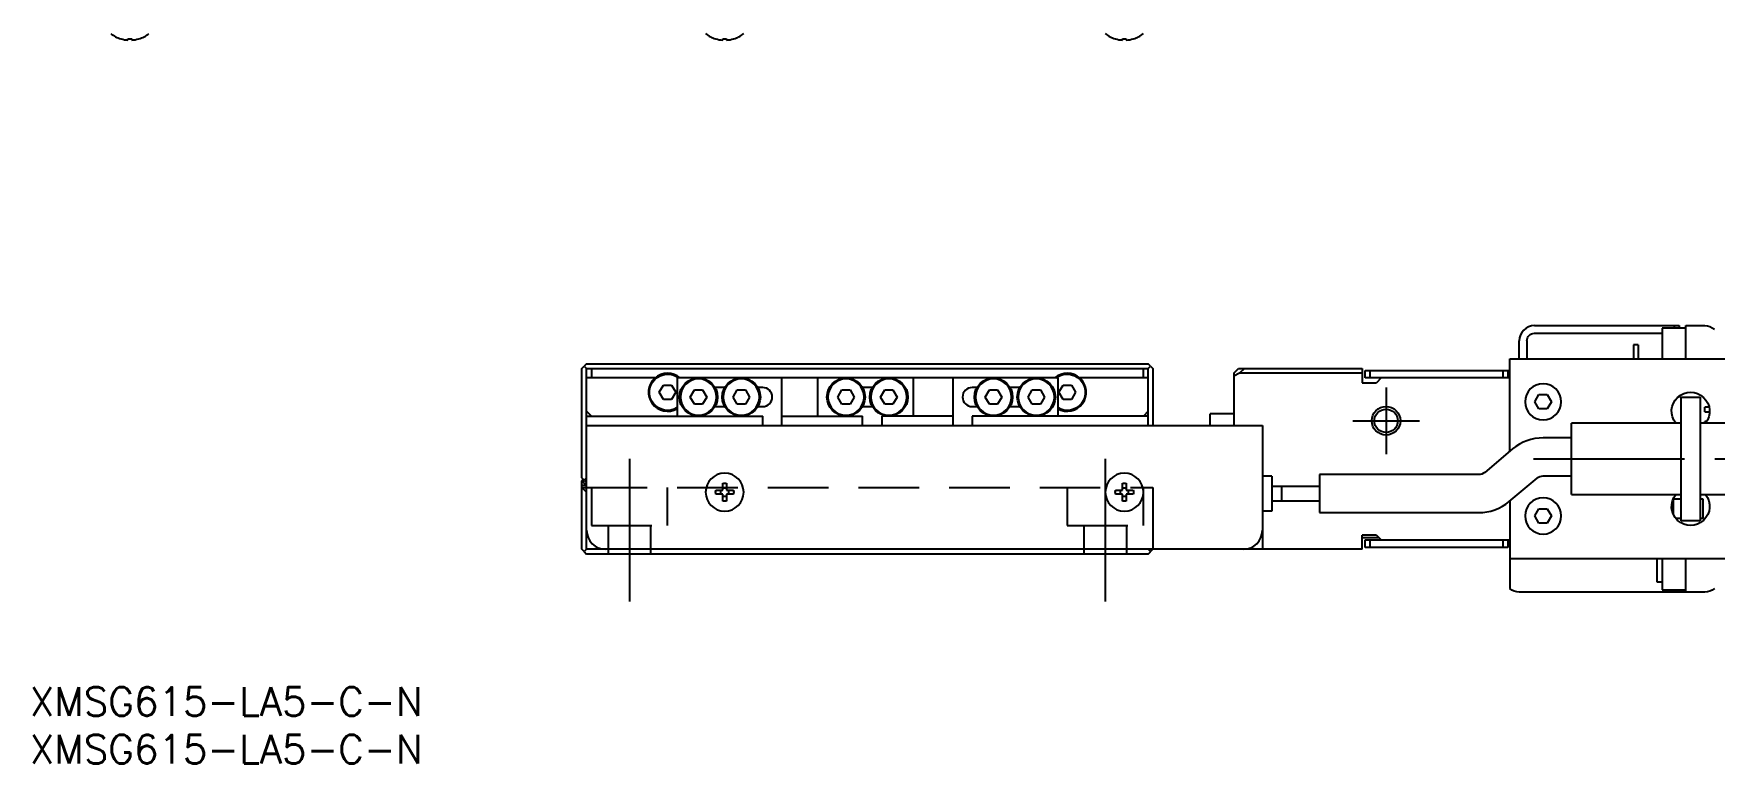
# Model space of a CAD drawing. Extents: x -1 to 606, y -8 to 204.
# Drawn here: x 0.4 to 177, y -8 to 68.7 of the extents above; entities that cross this region are included whole.
import ezdxf

# ---------------------------------------------------------------- set-up
doc = ezdxf.new("R2010")
doc.units = 0
doc.header["$LTSCALE"] = 0.5
doc.linetypes.add('CENTER', pattern=[50.8, 31.75, -6.35, 6.35, -6.35])
doc.linetypes.add('DASHED', pattern=[19.05, 12.7, -6.35])
for name, color, linetype in [('MSM_CENTER', 1, 'CENTER'), ('MSM_CONTINUOUS', 7, 'CONTINUOUS'), ('MSM_DASHED', 4, 'DASHED'), ('MSM_NARROW', 5, 'CONTINUOUS'), ('MSM_PART_NUMBER', 7, 'CONTINUOUS')]:
    doc.layers.add(name, color=color, linetype=linetype)
doc.styles.get("Standard").update_dxf_attribs({"font": 'txt.shx', "height": 1, "bigfont": 'bigfont.shx'})

# ---------------------------------------------------------------- blocks, each defined once
blk = doc.blocks.new('*U2')
at = {"layer": 'MSM_PART_NUMBER'}
blk.add_text('XMSG615-LA5-C-N', height=3, dxfattribs=at).set_placement((0, -3))
blk = doc.blocks.new('*U3')
at = {"layer": 'MSM_PART_NUMBER'}
blk.add_text('XMSG615-LA5-C-N', height=3, dxfattribs=at).set_placement((0, -8))

msp = doc.modelspace()

# ---------------------------------------------------------------- linework, layer by layer
at = {"layer": 'MSM_CENTER'}
for p, q in [((142.5, 31.5), (142.5, 24.5)), ((139, 28), (146, 28)), ((63, 24), (63, 9)), ((113, 24), (113, 9)), ((158, 24), (298, 24))]:
    msp.add_line(p, q, dxfattribs=at)
at = {"layer": 'MSM_CONTINUOUS'}
for p, q in [((9.55, 68.13), (9.57, 68.13)), ((10.3, 68.13), (10.7, 68.13)), ((10.3, 68), (10.3, 68.13)), ((10.7, 68.13), (10.7, 68)), ((11.43, 68.13), (11.45, 68.13)), ((72.05, 68.13), (72.07, 68.13)), ((72.8, 68), (72.8, 68.13)), ((72.8, 68.13), (73.2, 68.13)), ((73.2, 68.13), (73.2, 68)), ((73.93, 68.13), (73.95, 68.13)), ((114.05, 68.13), (114.07, 68.13)), ((114.8, 68), (114.8, 68.13)), ((114.8, 68.13), (115.2, 68.13)), ((115.2, 68.13), (115.2, 68)), ((115.93, 68.13), (115.95, 68.13)), ((158.1, 38), (173.3, 38)), ((158.1, 37.2), (171.5, 37.2)), ((171.5, 37.75), (171.5, 34.5)), ((174, 37.75), (171.5, 37.75)), ((172.8, 37.75), (172.8, 38)), ((173.3, 38), (173.3, 37.75)), ((174, 38), (176, 38)), ((174, 34.5), (174, 38)), ((156.5, 34.5), (156.5, 36.4)), ((157.3, 36.4), (157.3, 34.5)), ((168.5, 36), (168.5, 34.5)), ((169, 36), (168.5, 36)), ((169, 36), (169, 34.5)), ((58, 33.5), (58.25, 33.75)), ((58.5, 34), (58.25, 33.75)), ((58.25, 33.75), (58.5, 33.5)), ((58.5, 34), (117.5, 34)), ((117.75, 33.75), (117.5, 34)), ((117.5, 33.5), (117.75, 33.75)), ((117.75, 33.75), (118, 33.5)), ((155.5, 24.79), (155.5, 34.5)), ((155.5, 34.5), (182.5, 34.5)), ((58, 22), (58, 33.5)), ((58.5, 33.5), (117.5, 33.5)), ((58.5, 14.5), (58.5, 33.5)), ((65.68, 32.5), (58.5, 32.5)), ((59, 33.5), (59, 32.5)), ((68, 32.5), (68, 28.5)), ((108, 32.5), (68, 32.5)), ((79, 27.5), (79, 32.5)), ((82.8, 28.5), (82.8, 32.5)), ((92.8, 32.5), (92.8, 28.5)), ((97, 27.5), (97, 32.5)), ((108, 32.5), (108, 28.5)), ((117.5, 32.5), (110.32, 32.5)), ((117, 32.5), (117, 33.5)), ((117.5, 27.5), (117.5, 33.5)), ((118, 33.5), (118, 27.5)), ((126.5, 33), (127, 33.5)), ((126.5, 33), (126.5, 27.5)), ((127.11, 33), (126.5, 32.69)), ((127, 33.5), (140, 33.5)), ((127.61, 33.5), (127.11, 33)), ((140, 33), (127.11, 33)), ((140, 33.5), (140, 32)), ((140, 32), (141.5, 32)), ((140.3, 32.5), (140.3, 33.3)), ((140.3, 33.3), (155.5, 33.3)), ((155.5, 32.5), (140.3, 32.5)), ((140.8, 33.3), (140.8, 32.5)), ((142, 32.5), (141.5, 32)), ((154.8, 32.5), (154.8, 33.3)), ((155.3, 33.3), (155.3, 32.5)), ((66.13, 31), (66.57, 31.75)), ((66.57, 30.25), (66.13, 31)), ((66.57, 31.75), (67.43, 31.75)), ((67.43, 30.25), (66.57, 30.25)), ((67.43, 31.75), (67.87, 31)), ((67.87, 31), (67.43, 30.25)), ((69.38, 30.5), (69.82, 31.25)), ((69.82, 29.75), (69.38, 30.5)), ((69.82, 31.25), (70.68, 31.25)), ((70.68, 31.25), (71.12, 30.5)), ((71.12, 30.5), (70.68, 29.75)), ((73.02, 31.5), (71.98, 31.5)), ((73.88, 30.5), (74.32, 31.25)), ((74.32, 29.75), (73.88, 30.5)), ((74.32, 31.25), (75.18, 31.25)), ((75.18, 31.25), (75.62, 30.5)), ((75.62, 30.5), (75.18, 29.75)), ((77, 31.5), (76.48, 31.5)), ((84.88, 30.5), (85.32, 31.25)), ((85.32, 29.75), (84.88, 30.5)), ((85.32, 31.25), (86.18, 31.25)), ((86.18, 31.25), (86.62, 30.5)), ((86.62, 30.5), (86.18, 29.75)), ((88.52, 31.5), (87.48, 31.5)), ((89.38, 30.5), (89.82, 31.25)), ((89.82, 29.75), (89.38, 30.5)), ((89.82, 31.25), (90.68, 31.25)), ((90.68, 31.25), (91.12, 30.5)), ((91.12, 30.5), (90.68, 29.75)), ((99.52, 31.5), (99, 31.5)), ((100.38, 30.5), (100.82, 31.25)), ((100.82, 29.75), (100.38, 30.5)), ((100.82, 31.25), (101.68, 31.25)), ((101.68, 31.25), (102.12, 30.5)), ((102.12, 30.5), (101.68, 29.75)), ((104.02, 31.5), (102.98, 31.5)), ((104.88, 30.5), (105.32, 31.25)), ((105.32, 29.75), (104.88, 30.5)), ((105.32, 31.25), (106.18, 31.25)), ((106.18, 31.25), (106.62, 30.5)), ((106.62, 30.5), (106.18, 29.75)), ((108.13, 31), (108.57, 31.75)), ((108.57, 30.25), (108.13, 31)), ((108.57, 31.75), (109.43, 31.75)), ((109.43, 30.25), (108.57, 30.25)), ((109.43, 31.75), (109.87, 31)), ((109.87, 31), (109.43, 30.25)), ((158.13, 30), (158.57, 30.75)), ((158.57, 30.75), (159.43, 30.75)), ((159.43, 30.75), (159.87, 30)), ((173.5, 17.5), (173.5, 30.5)), ((173.5, 30.5), (175.5, 30.5)), ((175.5, 30.5), (175.5, 17.5)), ((59, 28.5), (58.5, 29)), ((58.5, 28.5), (77, 28.5)), ((70.68, 29.75), (69.82, 29.75)), ((71.98, 29.5), (73.02, 29.5)), ((75.18, 29.75), (74.32, 29.75)), ((76.48, 29.5), (77, 29.5)), ((77, 27.5), (77, 28.5)), ((79, 28.5), (87.5, 28.5)), ((86.18, 29.75), (85.32, 29.75)), ((87.48, 29.5), (88.52, 29.5)), ((87.5, 27.5), (87.5, 28.5)), ((89.5, 28.5), (89.5, 27.5)), ((97, 28.5), (89.5, 28.5)), ((90.68, 29.75), (89.82, 29.75)), ((99, 29.5), (99.52, 29.5)), ((99, 28.5), (99, 27.5)), ((117.5, 28.5), (99, 28.5)), ((101.68, 29.75), (100.82, 29.75)), ((102.98, 29.5), (104.02, 29.5)), ((106.18, 29.75), (105.32, 29.75)), ((117.5, 29), (117, 28.5)), ((124, 27.5), (124, 28.75)), ((126.5, 28.75), (124, 28.75)), ((158.57, 29.25), (158.13, 30)), ((159.43, 29.25), (158.57, 29.25)), ((159.87, 30), (159.43, 29.25)), ((176, 28.93), (176, 29.43)), ((176.45, 29.43), (176, 29.43)), ((176, 28.93), (176.5, 28.93)), ((58.5, 27.5), (129.5, 27.5)), ((129.5, 27.5), (129.5, 14.5)), ((162, 20.25), (162, 27.75)), ((173.5, 27.75), (162, 27.75)), ((197, 27.75), (175.5, 27.75)), ((176, 27.75), (176, 27.93)), ((176.19, 27.93), (176, 27.93)), ((155.8, 25.04), (152.87, 22.58)), ((162, 26.21), (159.01, 26.21)), ((58.25, 21.75), (58, 22)), ((58, 21.7), (58.1, 21.8)), ((58, 14.5), (58, 21.7)), ((58, 21.23), (58.5, 21.23)), ((58.1, 21.7), (58.1, 21.9)), ((58.5, 22), (58.25, 21.75)), ((58.25, 21.75), (58.5, 21.5)), ((58.4, 21.4), (58.5, 21.4)), ((72.8, 20.7), (72.8, 21.43)), ((73.2, 21.43), (73.2, 20.7)), ((114.8, 20.7), (114.8, 21.43)), ((115.2, 21.43), (115.2, 20.7)), ((130.5, 22.2), (129.5, 22.2)), ((130.5, 22.2), (130.5, 18.5)), ((135.5, 22.35), (135.5, 18.35)), ((152.23, 22.35), (135.5, 22.35)), ((155.44, 19.52), (158.37, 21.97)), ((159.01, 22.21), (162, 22.21)), ((58, 21), (58.5, 21)), ((58, 21), (58.5, 20.5)), ((72.07, 20.7), (72.8, 20.7)), ((72.8, 20.3), (72.07, 20.3)), ((72.8, 19.57), (72.8, 20.3)), ((73.2, 20.7), (73.93, 20.7)), ((73.93, 20.3), (73.2, 20.3)), ((73.2, 20.3), (73.2, 19.57)), ((114.07, 20.7), (114.8, 20.7)), ((114.8, 20.3), (114.07, 20.3)), ((114.8, 19.57), (114.8, 20.3)), ((115.2, 20.7), (115.93, 20.7)), ((115.2, 20.3), (115.2, 19.57)), ((115.93, 20.3), (115.2, 20.3)), ((135.5, 21.1), (130.5, 21.1)), ((130.5, 19.6), (135.5, 19.6)), ((131.5, 21.1), (131.5, 19.6)), ((155.5, 19.57), (155.5, 10.38)), ((162, 20.25), (173.5, 20.25)), ((172.67, 19.78), (172.67, 18.2)), ((173.5, 19.78), (172.67, 19.78)), ((175.5, 20.25), (197, 20.25)), ((175.82, 19.78), (175.5, 19.78)), ((175.82, 17.78), (175.82, 19.78)), ((130.5, 18.5), (129.5, 18.5)), ((135.5, 18.35), (152.23, 18.35)), ((158.13, 18), (158.57, 18.75)), ((158.57, 17.25), (158.13, 18)), ((158.57, 18.75), (159.43, 18.75)), ((159.43, 18.75), (159.87, 18)), ((159.87, 18), (159.43, 17.25)), ((172.92, 17.78), (173.5, 17.78)), ((175.5, 17.78), (175.82, 17.78)), ((141.5, 16), (140, 16)), ((140, 14.5), (140, 16)), ((141.5, 16), (142, 15.5)), ((159.43, 17.25), (158.57, 17.25)), ((175.5, 17.5), (173.5, 17.5)), ((58.25, 14.25), (58, 14.5)), ((58.5, 14.5), (58.25, 14.25)), ((58.25, 14.25), (58.5, 14)), ((140, 14.5), (58.5, 14.5)), ((117.75, 14.25), (117.5, 14.5)), ((117.5, 14), (118, 14.5)), ((140, 15.75), (141.75, 15.75)), ((140.3, 14.7), (140.3, 15.5)), ((140.3, 15.5), (155.5, 15.5)), ((155.3, 14.7), (140.3, 14.7)), ((140.8, 15.5), (140.8, 14.7)), ((154.8, 14.7), (154.8, 15.5)), ((155.3, 15.5), (155.3, 14.7)), ((117.5, 14), (58.5, 14)), ((182.5, 13.5), (155.5, 13.5)), ((171, 11.05), (171, 13.5)), ((171.5, 13.5), (171.5, 10.25)), ((174, 10), (174, 13.5)), ((171.5, 11.05), (171, 11.05)), ((176, 10), (156.5, 10)), ((171.5, 10.25), (174, 10.25))]:
    msp.add_line(p, q, dxfattribs=at)
for centre, radius in [((70.25, 30.5), 2), ((74.75, 30.5), 2), ((85.75, 30.5), 2), ((90.25, 30.5), 2), ((101.25, 30.5), 2), ((105.75, 30.5), 2), ((142.5, 28), 1.23)]:
    msp.add_circle(centre, radius, dxfattribs=at)
at = {"layer": 'MSM_CONTINUOUS', "extrusion": (0, 0, -1)}
for centre, radius in [((-70.25, 30.5), 1.9), ((-74.75, 30.5), 1.9), ((-85.75, 30.5), 1.9), ((-90.25, 30.5), 1.9), ((-101.25, 30.5), 1.9), ((-105.75, 30.5), 1.9), ((-159, 30), 1.9), ((-73, 20.5), 2), ((-115, 20.5), 2), ((-159, 18), 1.9)]:
    msp.add_circle(centre, radius, dxfattribs=at)
at = {"layer": 'MSM_CONTINUOUS'}
for centre, radius, start, end in [((10.5, 71.19), 3.2, 231.3178, 252.73), ((10.5, 71.19), 3.19, 253.0947, 266.4096), ((10.5, 71.19), 3.19, 273.5904, 286.9053), ((10.5, 71.19), 3.2, 287.27, 308.6822), ((73, 71.19), 3.2, 231.3178, 252.73), ((73, 71.19), 3.19, 253.0947, 266.4096), ((73, 71.19), 3.19, 273.5904, 286.9053), ((73, 71.19), 3.2, 287.27, 308.6822), ((115, 71.19), 3.2, 231.3178, 252.73), ((115, 71.19), 3.19, 253.0947, 266.4096), ((115, 71.19), 3.19, 273.5904, 286.9053), ((115, 71.19), 3.2, 287.27, 308.6822), ((158.1, 36.4), 1.6, 90, 180), ((67, 31), 2, 48.5904, 300), ((109, 31), 2, 240, 131.4096), ((77, 30.5), 1, 270, 90), ((99, 30.5), 1, 90, 270), ((159.01, 21.21), 5, 90, 130), ((58.4, 21.7), 0.3, 180, 270), ((73, 20.5), 0.435, 152.6335, 207.3665), ((73, 20.5), 0.435, 62.6335, 117.3665), ((73, 20.5), 0.435, 242.6335, 297.3665), ((73, 20.5), 0.435, 332.6335, 27.3665), ((115, 20.5), 0.435, 152.6335, 207.3665), ((115, 20.5), 0.435, 62.6335, 117.3665), ((115, 20.5), 0.435, 242.6335, 297.3665), ((115, 20.5), 0.435, 332.6335, 27.3665), ((152.23, 23.35), 5, 270, 310), ((60.5, 16.5), 2, 180, 270), ((127.5, 16.5), 2, 270, 0)]:
    msp.add_arc(centre, radius, start, end, dxfattribs=at)
at = {"layer": 'MSM_CONTINUOUS', "extrusion": (0, 0, -1)}
for centre, radius, start, end in [((-158.1, 36.4), 0.8, 0, 90), ((-176, 36.5), 1.5, 90, 131.8103), ((-67, 31), 1.9, 238.2431, 127.8637), ((-109, 31), 1.9, 52.1364, 301.7569), ((-174.5, 29), 2, 321.3178, 218.6822), ((-173.2, 30.67), 0.2, 179.1937, 284.9256), ((-73, 20.5), 0.95, 77.8468, 102.1532), ((-115, 20.5), 0.95, 77.8468, 102.1532), ((-152.23, 23.35), 1, 230, 270), ((-159.01, 21.21), 1, 50, 90), ((-73, 20.5), 0.95, 347.8468, 12.1532), ((-73, 20.5), 0.95, 257.8468, 282.1532), ((-73, 20.5), 0.95, 167.8468, 192.1532), ((-115, 20.5), 0.95, 347.8468, 12.1532), ((-115, 20.5), 0.95, 257.8468, 282.1532), ((-115, 20.5), 0.95, 167.8468, 192.1532), ((-174.5, 19), 2, 141.3178, 38.6822), ((-156.5, 11.5), 1.5, 270, 311.8103), ((-176, 11.5), 1.5, 228.1897, 270)]:
    msp.add_arc(centre, radius, start, end, dxfattribs=at)
at = {"layer": 'MSM_DASHED'}
for p, q in [((58.5, 21), (118, 21)), ((59, 21), (59, 17)), ((67, 17), (67, 21)), ((109, 21), (109, 17)), ((117, 17), (117, 21)), ((118, 21), (118, 14.5)), ((59, 17), (67, 17)), ((60.75, 17), (60.75, 14)), ((65.25, 14), (65.25, 17)), ((109, 17), (117, 17)), ((110.75, 17), (110.75, 14)), ((115.25, 14), (115.25, 17))]:
    msp.add_line(p, q, dxfattribs=at)
at = {"layer": 'MSM_NARROW'}
msp.add_circle((142.5, 28), 1.5, dxfattribs=at)

# ---------------------------------------------------------------- block references
at = {"layer": 'MSM_CONTINUOUS'}
for name in ['*U2', '*U3']:
    msp.add_blockref(name, (0, 0), dxfattribs=at)

doc.saveas('drawing.dxf')
